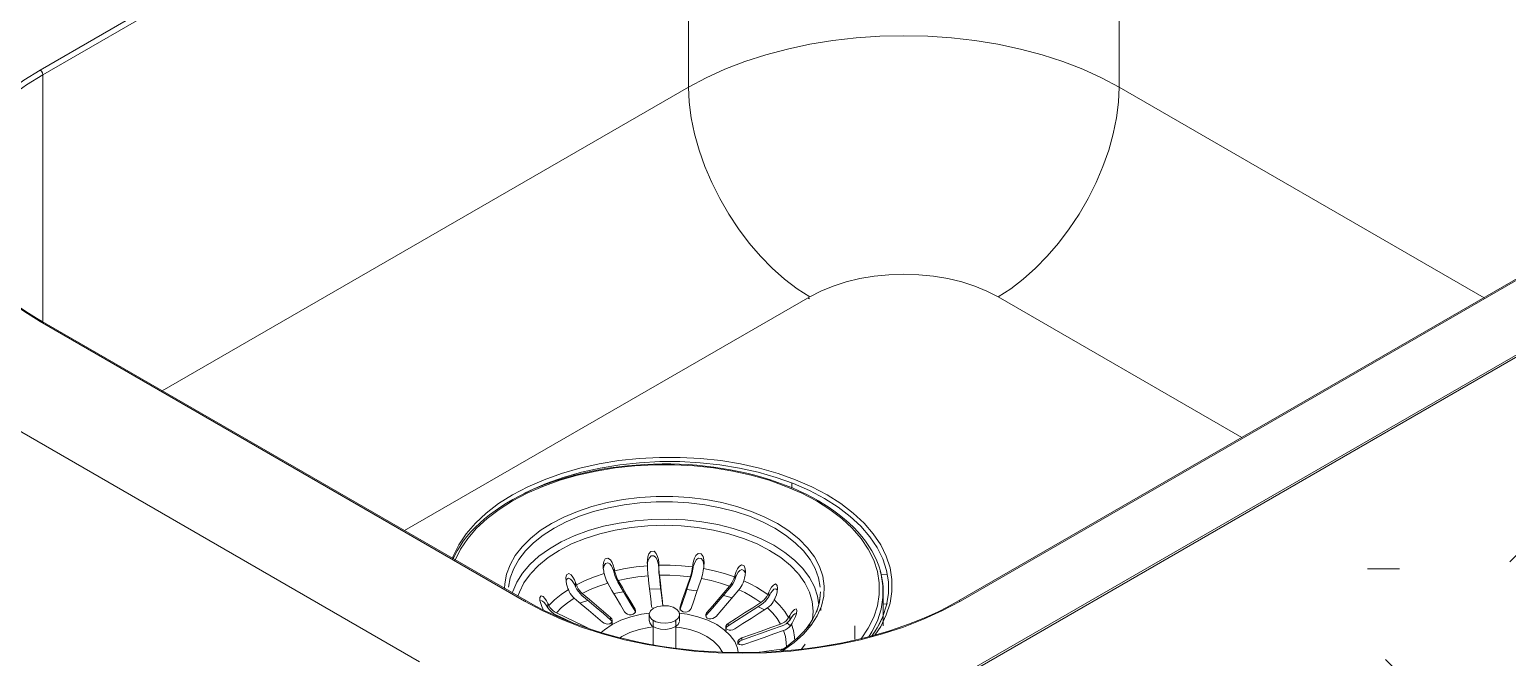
# Model space of a CAD drawing. Header units: millimetres. Extents: x 14944 to 21622, y -31 to 8273.
# Drawn here: x 16055.9 to 16444.2, y 3921.7 to 4086.8 of the extents above; entities that cross this region are included whole.
import ezdxf

# ---------------------------------------------------------------- set-up
doc = ezdxf.new("R2010")
doc.units = ezdxf.units.MM
doc.layers.add('A-GENM', color=13, linetype='Continuous', lineweight=9)
doc.layers.add('G-IMPT', color=8, linetype='Continuous', lineweight=9)

# ---------------------------------------------------------------- blocks, each defined once
blk = doc.blocks.new('FP_1-VISTA 3D BANCADA CHURRASQUEIRA')
at = {"layer": 'A-GENM'}
for p, q in [((16281.21, 3943.63), (16279.53, 3943.5)), ((16281.29, 3935.86), (16280.13, 3935.77))]:
    blk.add_line(p, q, dxfattribs=at)
blk = doc.blocks.new('CRT_MGN_COZ_Fogão a lenha completo - CRT_MGN_COZ_Fogão a lenha completo-5005769-VISTA 3D BANCADA CHURRASQUEIRA')
at = {"layer": 'A-GENM'}
h = blk.add_hatch(dxfattribs=at)
h.set_pattern_fill('FP_81', color=256, style=0, pattern_type=2)
h.set_pattern_definition([(0, (17118.54, 2478.45), (203.2, 29.329), [8.382, -144.018, 8.382, -144.018, -812.8]), (0, (17118.54, 2478.45), (203.2, 29.329), [-304.8, 8.382, -296.418, 8.382, -144.018, -355.6]), (0, (17118.54, 2478.45), (203.2, 29.329), [-762, 8.382, -93.218, 8.382, -245.618]), (135, (17194.74, 2493.115), (-116.2646, 57.60587), [5.927, -101.836, 5.927, -676.572]), (135, (17194.74, 2493.115), (-116.2646, 57.60587), [-113.69, -101.836, 5.927, -209.599, -359.21]), (135, (17194.74, 2493.115), (-116.2646, 57.60587), [-431.052, 5.927, -101.836, 5.927, -245.52]), (135, (17194.74, 2493.115), (-116.2646, 57.60587), [-544.742, -65.915, 5.927, -173.678]), (225, (17220.14, 2551.774), (-86.93524, -145.594), [5.927, -101.836, 5.927, -676.572]), (225, (17220.14, 2551.774), (-86.93524, -145.594), [-113.69, -101.836, 5.927, -209.599, -359.21]), (225, (17220.14, 2551.774), (-86.93524, -145.594), [-431.052, 5.927, -101.836, 5.927, -245.52]), (225, (17220.14, 2551.774), (-86.93524, -145.594), [-544.742, -65.915, 5.927, -173.678])])
h.paths.add_polyline_path([(15439.16, 3292.53), (17270.57, 4349.9), (16782.66, 4631.59), (16080.36, 4226.12), (16106.84, 4210.52), (16107.63, 4210.07), (16109.34, 4208.62), (16110.25, 4206.84), (16110.79, 4202.81), (16110.36, 4199.85), (16109.44, 4196.92), (16108.27, 4194.43), (16106.42, 4191.66), (16103.18, 4188.24), (16101.37, 4186.96), (16101.36, 4186.96), (16097.95, 4185.54), (16097.37, 4185.42), (16094.86, 4185.48), (16094.01, 4184.99), (16084.96, 4184.93), (16078.18, 4188.84), (16077.9, 4195.33), (16076.8, 4195.88), (16052.36, 4209.95), (15956.36, 4154.52), (15956.36, 4066.17), (15954.18, 4062.31), (15950.05, 4059.02), (15943.67, 4056.5), (15937.03, 4055.38), (15929.82, 4055.53), (15923.2, 4056.93), (15917.46, 4059.63), (15913.87, 4062.7), (15911.91, 4066.17), (15911.64, 4076.51), (15887.77, 4062.72), (15883.33, 4062.67), (15877.97, 4064.95), (15873.5, 4068.35), (15868.34, 4074.77), (15865.54, 4079.62), (15863.28, 4086.04), (15862.64, 4093.07), (15863.28, 4097.4), (15865.54, 4101.21), (15880.16, 4109.72), (15879.97, 4110.42), (14951.26, 3574.23), (15428.04, 3298.96)])
h.paths.add_polyline_path([(15932.77, 3716.04), (15923.02, 3716.59), (15913.64, 3718.23), (15907.4, 3720.07), (15903.66, 3721.47), (15899.62, 3723.34), (15891.41, 3727.96), (15689.06, 3844.98), (15684.27, 3849.06), (15683.15, 3850.26), (15681.17, 3852.82), (15679.36, 3856.09), (15678.31, 3859.07), (15677.95, 3861.04), (15677.71, 3863.87), (15678.05, 3867.08), (15679.18, 3870.68), (15679.87, 3872.25), (15681.52, 3874.92), (15683.62, 3877.48), (15686.14, 3879.91), (15689.86, 3882.69), (15698.1, 3887.59), (16254.61, 4208.7), (16258.55, 4210.39), (16262.76, 4211.84), (16267.19, 4213.05), (16276.57, 4214.7), (16286.33, 4215.25), (16296.08, 4214.7), (16305.46, 4213.05), (16311.75, 4211.2), (16314.11, 4210.39), (16318.05, 4208.7), (16322.39, 4206.39), (16530.04, 4086.31), (16532.96, 4084.03), (16535.48, 4081.6), (16537.58, 4079.04), (16539.85, 4074.95), (16540.43, 4073.62), (16541.15, 4070.82), (16541.31, 4067.08), (16540.79, 4063.19), (16539.69, 4059.95), (16539.24, 4059.04), (16537.58, 4056.37), (16534.41, 4052.77), (16532.96, 4051.38), (16527.64, 4047.58), (16525.61, 4046.35), (15964.49, 3722.59), (15957.44, 3719.82), (15954, 3718.81), (15950.06, 3717.85), (15942.53, 3716.59), (15937.68, 3716.18)])
h.paths.add_polyline_path([(15881.6, 4110.56), (15881.6, 4110.56), (15881.6, 4111.36)])
h.paths.add_polyline_path([(15890.11, 4115.4), (15911.54, 4127.48), (15912.54, 4126.87), (15913.16, 4127.25), (15913, 4128.03), (15911.44, 4128.59), (15890.11, 4116.27)])
h.paths.add_polyline_path([(16101.31, 4208.41), (16100.87, 4209.44), (16101.26, 4208.75), (16101.26, 4208.71)])
h.paths.add_polyline_path([(16100.63, 4209.65), (16100.63, 4209.68), (16100.61, 4209.66)])
h.paths.add_polyline_path([(16089.17, 4216.3), (16089.09, 4216.35), (16089.15, 4216.3)])
h = blk.add_hatch(dxfattribs=at)
h.set_pattern_fill('FP_79', color=256, style=0, pattern_type=2)
h.set_pattern_definition([(150, (16393.76, 3746.42), (191.58, 110.61), [158.135, -7.78]), (150, (16393.76, 3793.95), (191.58, 110.61), [158.135, -7.78]), (90, (16393.76, 3746.42), (143.684, 82.956), [47.53, -173.69]), (90, (16256.8, 3825.49), (143.68, 82.96), [47.53, -173.69]), (150, (16286, 3863.94), (191.58, 110.6), [158.135, -7.777, 75.18, -7.777]), (150, (16286, 3911.47), (191.58, 110.6), [158.135, -7.777, 75.18, -7.777]), (90, (16286, 3863.94), (215.53, 124.43), [47.53, -173.69]), (90, (16149.04, 3943), (215.53, 124.43), [47.53, -173.69]), (90, (16142.3, 3946.9), (215.53, 124.43), [47.53, -173.69]), (90, (16077.2, 3984.49), (215.53, 124.43), [47.53, -173.69]), (150, (16321.91, 3898.5), (191.58, 110.6), [158.135, -7.78]), (150, (16321.91, 3946.03), (191.58, 110.6), [158.135, -7.78]), (90, (16321.91, 3898.5), (143.68, 82.96), [47.53, -173.69]), (90, (16184.96, 3977.57), (143.68, 82.96), [47.53, -173.69]), (150, (16286, 3974.55), (191.58, 110.6), [158.135, -7.777, 75.18, -7.777]), (150, (16286, 4022.08), (191.58, 110.6), [158.135, -7.777, 75.18, -7.777]), (90, (16286, 3974.55), (215.53, 124.43), [47.53, -173.69]), (90, (16149.04, 4053.62), (215.53, 124.43), [47.53, -173.69]), (90, (16142.3, 4057.5), (215.53, 124.43), [47.53, -173.69]), (90, (16077.2, 4095.1), (215.53, 124.43), [47.53, -173.69])])
h.paths.add_polyline_path([(16185.81, 3964.77), (16191.83, 3967.36), (16196.26, 3968.84), (16201.32, 3970.17), (16206.78, 3971.3), (16217.15, 3972.45), (16226.02, 3972.53), (16234.72, 3971.83), (16242.68, 3970.52), (16250.85, 3968.3), (16256.21, 3966.28), (16256.21, 3967.57), (16248.42, 3970.1), (16242.66, 3971.46), (16237.38, 3972.34), (16232.05, 3972.93), (16221.44, 3973.21), (16210.89, 3972.36), (16200.88, 3970.42), (16192.14, 3967.62), (16187.85, 3965.8), (16186.06, 3964.9)])
for p, q in [((16526.74, 4047.01), (15968.13, 3724.49)), ((16256.21, 3966.26), (16256.21, 3967.57))]:
    blk.add_line(p, q, dxfattribs=at)
at = {"layer": 'G-IMPT'}
for p, q in [((16058.64, 4076.16), (16228.35, 4174.14)), ((16229.05, 4172.91), (16059.35, 4074.93)), ((16229.05, 4172.91), (16229.05, 4071.67)), ((16342.19, 4071.67), (16342.19, 4172.91)), ((16059.35, 4074.93), (16059.35, 4009.91)), ((16090.72, 3991.8), (16229.05, 4071.67)), ((16438.15, 4016.27), (16342.19, 4071.67)), ((16526.74, 4047.58), (15968.13, 3725.06)), ((15968.13, 3724.49), (16526.74, 4047.01)), ((16469.68, 4034.57), (16299.97, 3936.59)), ((16470.18, 4034.52), (16300.47, 3936.54)), ((16154.36, 3955.06), (16260.87, 4016.55)), ((16260.39, 4016.26), (16260.83, 4016.01)), ((16310.37, 4016.55), (16374.46, 3979.55)), ((16185.92, 3936.54), (16058.64, 4010.02)), ((16186.42, 3936.59), (16059.14, 4010.07)), ((16158.34, 3920.61), (16031.06, 3994.1)), ((16221.18, 3945.48), (16221.18, 3945.98)), ((16209.47, 3943.98), (16209.47, 3945.15)), ((16230.17, 3945.03), (16230.17, 3945.8)), ((16241.12, 3943.05), (16241.46, 3942.93)), ((16241.25, 3942.38), (16241.25, 3943.54)), ((16199.11, 3940.79), (16199.5, 3940.99)), ((16199.35, 3940.26), (16199.35, 3941.42)), ((16211.95, 3938.97), (16209.41, 3938.52)), ((16221.58, 3939.79), (16218.8, 3939.69)), ((16250.09, 3937.7), (16250.09, 3938.86)), ((16280.19, 3930), (16280.19, 3938.99)), ((16185.92, 3936.54), (16186.27, 3936.63)), ((16192.05, 3934.77), (16192.05, 3935.93)), ((16202.54, 3936.74), (16200.61, 3936.07)), ((16214.96, 3934.45), (16214.96, 3933.86)), ((16219.45, 3934.74), (16219.32, 3935.12)), ((16226.75, 3934.16), (16226.8, 3934.46)), ((16249.02, 3934.27), (16247.26, 3935.08)), ((16263.8, 3934.09), (16263.8, 3934.66)), ((16300.12, 3936.63), (16300.47, 3936.54)), ((16194, 3933.03), (16193.7, 3932.86)), ((16208.55, 3932.22), (16208.55, 3931.63)), ((16218.69, 3933.03), (16218.69, 3931.39)), ((16219.69, 3931.39), (16219.69, 3925.05)), ((16225.6, 3930.98), (16225.69, 3931.39)), ((16225.69, 3924.13), (16225.69, 3931.39)), ((16226.69, 3931.39), (16226.69, 3933.03)), ((16233.58, 3932.57), (16233.79, 3932.91)), ((16233.79, 3933.5), (16233.79, 3932.91)), ((16239.44, 3930.66), (16239.44, 3930.07)), ((16255.82, 3930.07), (16254.88, 3930.79)), ((16255.62, 3931.56), (16255.62, 3932.72)), ((16260.24, 3929.48), (16260.97, 3930.5)), ((16211.52, 3927.23), (16211, 3926.92)), ((16243.07, 3926.88), (16243.07, 3926.29)), ((16272.69, 3926.53), (16272.69, 3930)), ((16252.71, 3923.24), (16252.22, 3923.17)), ((16258.72, 3923.88), (16259.64, 3925.23))]:
    blk.add_line(p, q, dxfattribs=at)
for points in [[(16229.05, 4071.67, 0), (16233.66, 4074.13, 0), (16238.6, 4076.37, 0), (16243.82, 4078.39, 0), (16249.3, 4080.16, 0), (16255.01, 4081.68, 0), (16260.9, 4082.93, 0), (16266.95, 4083.92, 0), (16273.11, 4084.63, 0), (16279.34, 4085.05, 0), (16285.62, 4085.19, 0), (16291.9, 4085.05, 0), (16298.14, 4084.63, 0), (16304.3, 4083.92, 0), (16310.34, 4082.93, 0), (16316.24, 4081.68, 0), (16321.94, 4080.16, 0), (16327.42, 4078.39, 0), (16332.64, 4076.37, 0), (16337.58, 4074.13, 0), (16342.19, 4071.67, 0)], [(16058.64, 4010.02, 0), (16054.32, 4012.72, 0), (16050.38, 4015.6, 0), (16046.85, 4018.65, 0), (16043.74, 4021.86, 0), (16041.08, 4025.19, 0), (16038.88, 4028.64, 0), (16037.15, 4032.17, 0), (16035.91, 4035.77, 0), (16035.16, 4039.42, 0), (16034.92, 4043.09, 0), (16035.16, 4046.76, 0), (16035.91, 4050.4, 0), (16037.15, 4054.01, 0), (16038.88, 4057.54, 0), (16041.08, 4060.99, 0), (16043.74, 4064.32, 0), (16046.85, 4067.52, 0), (16050.38, 4070.58, 0), (16054.32, 4073.46, 0), (16058.64, 4076.16, 0)], [(16059.35, 4074.93, 0), (16055.08, 4072.27, 0), (16051.19, 4069.42, 0), (16047.7, 4066.41, 0), (16044.63, 4063.24, 0), (16042, 4059.95, 0), (16039.83, 4056.55, 0), (16038.13, 4053.06, 0), (16036.9, 4049.5, 0), (16036.16, 4045.9, 0), (16035.92, 4042.27, 0), (16036.16, 4038.65, 0), (16036.47, 4036.84, 0)], [(16059.35, 4074.93, 0), (16059.25, 4075.4, 0), (16058.99, 4075.84, 0), (16058.64, 4076.16, 0)], [(16260.87, 4016.55, 0), (16257.55, 4018.67, 0), (16254.26, 4021.18, 0), (16251.04, 4024.03, 0), (16247.93, 4027.2, 0), (16244.96, 4030.66, 0), (16242.17, 4034.37, 0), (16239.58, 4038.28, 0), (16237.23, 4042.36, 0), (16235.13, 4046.56, 0), (16233.32, 4050.83, 0), (16231.8, 4055.13, 0), (16230.61, 4059.41, 0), (16229.75, 4063.63, 0), (16229.23, 4067.73, 0), (16229.05, 4071.67, 0)], [(16310.37, 4016.55, 0), (16313.7, 4018.67, 0), (16316.99, 4021.18, 0), (16320.2, 4024.03, 0), (16323.31, 4027.2, 0), (16326.28, 4030.66, 0), (16329.07, 4034.37, 0), (16331.66, 4038.28, 0), (16334.02, 4042.36, 0), (16336.11, 4046.56, 0), (16337.93, 4050.83, 0), (16339.44, 4055.13, 0), (16340.63, 4059.41, 0), (16341.49, 4063.63, 0), (16342.02, 4067.73, 0), (16342.19, 4071.67, 0)], [(16035.92, 4042.27, 0), (16035.98, 4040.47, 0), (16036.16, 4038.67, 0), (16036.48, 4036.88, 0), (16036.91, 4035.09, 0), (16037.47, 4033.31, 0), (16038.16, 4031.55, 0), (16038.96, 4029.79, 0), (16039.89, 4028.06, 0), (16040.95, 4026.34, 0), (16042.12, 4024.65, 0), (16043.41, 4022.99, 0), (16044.81, 4021.35, 0), (16046.33, 4019.74, 0), (16047.96, 4018.17, 0), (16049.71, 4016.63, 0), (16051.56, 4015.13, 0), (16053.51, 4013.68, 0), (16055.57, 4012.27, 0), (16057.72, 4010.91, 0), (16059.14, 4010.07, 0)], [(16260.87, 4016.55, 0), (16263.8, 4018.06, 0), (16267, 4019.37, 0), (16270.43, 4020.47, 0), (16274.06, 4021.34, 0), (16277.83, 4021.97, 0), (16281.7, 4022.34, 0), (16285.62, 4022.47, 0), (16289.54, 4022.34, 0), (16293.41, 4021.97, 0), (16297.18, 4021.34, 0), (16300.81, 4020.47, 0), (16304.24, 4019.37, 0), (16307.44, 4018.06, 0), (16310.37, 4016.55, 0)], [(16059.25, 4009.97, 0), (16058.99, 4010.12, 0), (16058.64, 4010.02, 0)], [(16182.77, 3964.48, 0), (16186.76, 3966.58, 0), (16191.07, 3968.46, 0), (16195.66, 3970.1, 0), (16200.49, 3971.49, 0), (16205.53, 3972.62, 0), (16210.72, 3973.47, 0), (16216.03, 3974.04, 0), (16221.4, 3974.33, 0), (16226.8, 3974.33, 0), (16232.18, 3974.04, 0), (16237.49, 3973.47, 0), (16242.68, 3972.62, 0), (16247.71, 3971.49, 0), (16252.55, 3970.1, 0), (16257.14, 3968.46, 0), (16261.45, 3966.58, 0), (16265.44, 3964.48, 0), (16269.07, 3962.18, 0), (16272.33, 3959.69, 0), (16275.17, 3957.04, 0), (16277.58, 3954.25, 0), (16279.53, 3951.34, 0), (16281, 3948.35, 0), (16282, 3945.28, 0), (16282.49, 3942.18, 0), (16282.49, 3939.06, 0), (16282, 3935.96, 0), (16281, 3932.89, 0), (16279.53, 3929.89, 0), (16278.02, 3927.59, 0)], [(16277.24, 3927.37, 0), (16278.62, 3929.5, 0), (16280.08, 3932.45, 0), (16281.05, 3935.46, 0), (16281.54, 3938.51, 0), (16281.54, 3941.58, 0), (16281.05, 3944.63, 0), (16280.08, 3947.65, 0), (16278.62, 3950.6, 0), (16276.7, 3953.46, 0), (16274.34, 3956.2, 0), (16271.54, 3958.81, 0), (16268.34, 3961.26, 0), (16264.76, 3963.52, 0), (16260.84, 3965.59, 0), (16256.6, 3967.44, 0), (16252.08, 3969.05, 0), (16247.33, 3970.42, 0), (16242.38, 3971.52, 0), (16237.27, 3972.36, 0), (16232.05, 3972.93, 0), (16226.76, 3973.21, 0), (16221.45, 3973.21, 0), (16216.16, 3972.93, 0), (16210.94, 3972.36, 0), (16205.83, 3971.52, 0), (16200.88, 3970.42, 0), (16196.12, 3969.05, 0), (16191.61, 3967.44, 0), (16187.37, 3965.59, 0), (16185.77, 3964.79, 0)], [(16167.14, 3947.68, 0), (16167.49, 3948.45, 0), (16168.19, 3949.75, 0), (16168.97, 3951.02, 0), (16169.84, 3952.28, 0), (16170.79, 3953.51, 0), (16171.83, 3954.72, 0), (16172.95, 3955.9, 0), (16174.14, 3957.05, 0), (16175.41, 3958.17, 0), (16176.76, 3959.26, 0), (16178.17, 3960.31, 0), (16179.66, 3961.33, 0), (16181.22, 3962.31, 0), (16182.84, 3963.26, 0), (16184.52, 3964.16, 0), (16186.26, 3965.03, 0), (16188.06, 3965.85, 0), (16189.91, 3966.64, 0), (16191.81, 3967.37, 0), (16193.77, 3968.06, 0), (16195.76, 3968.71, 0), (16197.8, 3969.31, 0), (16199.88, 3969.86, 0), (16202, 3970.37, 0), (16204.14, 3970.82, 0), (16206.32, 3971.22, 0), (16208.52, 3971.57, 0), (16210.74, 3971.88, 0), (16212.99, 3972.13, 0), (16215.24, 3972.32, 0), (16217.51, 3972.47, 0), (16219.79, 3972.56, 0), (16222.07, 3972.6, 0), (16224.35, 3972.59, 0), (16226.64, 3972.53, 0), (16228.91, 3972.41, 0), (16231.17, 3972.24, 0), (16233.42, 3972.02, 0), (16235.66, 3971.74, 0), (16237.87, 3971.42, 0), (16240.06, 3971.04, 0), (16242.23, 3970.62, 0), (16244.36, 3970.14, 0), (16246.46, 3969.61, 0), (16248.52, 3969.04, 0), (16250.54, 3968.42, 0), (16252.51, 3967.75, 0), (16254.45, 3967.04, 0), (16256.33, 3966.28, 0), (16258.15, 3965.48, 0), (16259.93, 3964.64, 0), (16261.64, 3963.75, 0), (16263.14, 3962.92, 0)], [(16167.72, 3947.34, 0), (16169.12, 3950.17, 0), (16171, 3952.98, 0), (16173.33, 3955.68, 0), (16176.08, 3958.24, 0), (16179.22, 3960.64, 0), (16182.74, 3962.87, 0), (16186.59, 3964.9, 0), (16190.76, 3966.71, 0), (16195.2, 3968.3, 0), (16199.87, 3969.64, 0), (16204.73, 3970.73, 0), (16209.75, 3971.56, 0), (16214.88, 3972.11, 0), (16220.08, 3972.39, 0), (16225.3, 3972.39, 0), (16230.49, 3972.11, 0), (16235.62, 3971.56, 0), (16240.64, 3970.73, 0), (16245.51, 3969.64, 0), (16250.18, 3968.3, 0), (16254.62, 3966.71, 0), (16258.78, 3964.9, 0), (16262.64, 3962.87, 0)], [(16166.97, 3947.76, 0), (16167.2, 3948.35, 0), (16168.68, 3951.34, 0), (16170.63, 3954.25, 0), (16173.04, 3957.04, 0), (16175.88, 3959.69, 0), (16179.13, 3962.18, 0), (16182.77, 3964.48, 0)], [(16192.99, 3956.95, 0), (16196.26, 3958.65, 0), (16199.81, 3960.14, 0), (16203.62, 3961.41, 0), (16207.64, 3962.44, 0), (16211.82, 3963.22, 0), (16216.12, 3963.75, 0), (16220.49, 3964.02, 0), (16224.89, 3964.02, 0), (16229.26, 3963.75, 0), (16233.56, 3963.22, 0), (16237.74, 3962.44, 0), (16241.76, 3961.41, 0), (16245.56, 3960.14, 0), (16249.12, 3958.65, 0), (16252.39, 3956.95, 0)], [(16251.68, 3955.72, 0), (16248.49, 3957.38, 0), (16245.02, 3958.84, 0), (16241.3, 3960.08, 0), (16237.38, 3961.09, 0), (16233.3, 3961.85, 0), (16229.1, 3962.37, 0), (16224.83, 3962.62, 0), (16220.54, 3962.62, 0), (16216.27, 3962.37, 0), (16212.08, 3961.85, 0), (16208, 3961.09, 0), (16204.07, 3960.08, 0), (16200.36, 3958.84, 0), (16196.89, 3957.38, 0), (16193.7, 3955.72, 0)], [(16274.38, 3926.63, 0), (16276.26, 3929.44, 0), (16277.69, 3932.33, 0), (16278.65, 3935.3, 0), (16279.13, 3938.3, 0), (16279.13, 3941.31, 0), (16278.65, 3944.31, 0), (16277.69, 3947.27, 0), (16276.26, 3950.17, 0), (16274.37, 3952.98, 0), (16272.05, 3955.68, 0), (16269.3, 3958.24, 0), (16266.16, 3960.64, 0), (16262.64, 3962.87, 0)], [(16280.19, 3938.99, 0), (16280.14, 3940.36, 0), (16280, 3941.73, 0), (16279.76, 3943.1, 0), (16279.43, 3944.45, 0), (16279.01, 3945.8, 0), (16278.49, 3947.13, 0), (16277.88, 3948.45, 0), (16277.19, 3949.75, 0), (16276.4, 3951.02, 0), (16275.54, 3952.28, 0), (16274.58, 3953.51, 0), (16273.55, 3954.72, 0), (16272.43, 3955.9, 0), (16271.24, 3957.05, 0), (16269.96, 3958.17, 0), (16268.62, 3959.26, 0), (16267.2, 3960.31, 0), (16265.72, 3961.33, 0), (16264.16, 3962.31, 0), (16263.14, 3962.92, 0)], [(16182.68, 3938.69, 0), (16182.81, 3939.08, 0), (16183.87, 3941.54, 0), (16185.39, 3943.92, 0), (16187.34, 3946.2, 0), (16189.71, 3948.34, 0), (16192.46, 3950.31, 0), (16195.57, 3952.11, 0), (16199, 3953.7, 0), (16202.7, 3955.07, 0), (16206.64, 3956.2, 0), (16210.77, 3957.07, 0), (16215.04, 3957.68, 0), (16219.39, 3958.03, 0), (16223.79, 3958.09, 0), (16228.17, 3957.89, 0), (16232.49, 3957.41, 0), (16236.69, 3956.67, 0), (16240.73, 3955.66, 0), (16244.56, 3954.41, 0), (16248.13, 3952.93, 0), (16251.4, 3951.24, 0)], [(16180.69, 3939.82, 0), (16180.75, 3941.07, 0), (16181.21, 3943.6, 0), (16182.12, 3946.08, 0), (16183.48, 3948.49, 0), (16185.27, 3950.81, 0), (16187.46, 3953.01, 0), (16190.05, 3955.06, 0), (16192.99, 3956.95, 0)], [(16181.74, 3940.22, 0), (16182.19, 3942.69, 0), (16183.09, 3945.11, 0), (16184.41, 3947.47, 0), (16186.16, 3949.73, 0), (16188.3, 3951.88, 0), (16190.83, 3953.88, 0), (16193.7, 3955.72, 0)], [(16250.34, 3949.87, 0), (16247.07, 3951.56, 0), (16243.49, 3953.02, 0), (16239.65, 3954.25, 0), (16235.6, 3955.22, 0), (16231.39, 3955.92, 0), (16227.07, 3956.34, 0), (16222.69, 3956.48, 0), (16218.31, 3956.34, 0), (16213.99, 3955.92, 0), (16209.77, 3955.22, 0), (16205.72, 3954.25, 0), (16201.89, 3953.02, 0), (16198.31, 3951.56, 0), (16195.04, 3949.87, 0), (16192.12, 3947.98, 0), (16189.58, 3945.92, 0), (16187.55, 3943.8, 0)], [(16263.63, 3940.22, 0), (16263.18, 3942.69, 0), (16262.29, 3945.11, 0), (16260.97, 3947.47, 0), (16259.22, 3949.73, 0), (16257.07, 3951.88, 0), (16254.55, 3953.88, 0), (16251.68, 3955.72, 0)], [(16252.39, 3956.95, 0), (16255.42, 3954.99, 0), (16258.08, 3952.86, 0), (16260.31, 3950.58, 0), (16262.11, 3948.16, 0), (16263.45, 3945.65, 0), (16264.3, 3943.08, 0), (16264.67, 3940.46, 0), (16264.55, 3937.83, 0), (16263.94, 3935.23, 0), (16262.84, 3932.68, 0), (16261.27, 3930.22, 0), (16259.25, 3927.87, 0), (16256.8, 3925.66, 0), (16253.95, 3923.61, 0), (16253.62, 3923.4, 0)], [(16250.34, 3949.87, 0), (16253.26, 3947.98, 0), (16255.79, 3945.92, 0), (16257.83, 3943.8, 0)], [(16251.4, 3951.24, 0), (16254.34, 3949.35, 0), (16256.9, 3947.29, 0), (16259.07, 3945.08, 0), (16260.81, 3942.74, 0), (16262.1, 3940.32, 0), (16262.92, 3937.82, 0), (16263.26, 3935.59, 0)], [(16206.75, 3944.41, 0), (16206.63, 3945.24, 0), (16206.62, 3946.09, 0), (16206.75, 3946.92, 0), (16207.13, 3947.66, 0), (16207.86, 3947.86, 0), (16208.5, 3947.39, 0), (16208.94, 3946.71, 0), (16209.25, 3945.95, 0), (16209.47, 3945.15, 0)], [(16206.66, 3945.24, 0), (16206.82, 3945.9, 0), (16207.18, 3946.47, 0), (16207.8, 3946.64, 0), (16208.35, 3946.31, 0), (16208.76, 3945.79, 0), (16209.07, 3945.19, 0), (16209.3, 3944.55, 0)], [(16218.19, 3946.49, 0), (16218.2, 3947.33, 0), (16218.34, 3948.16, 0), (16218.62, 3948.96, 0), (16219.15, 3949.6, 0), (16219.96, 3949.65, 0), (16220.54, 3949.05, 0), (16220.89, 3948.29, 0), (16221.09, 3947.48, 0), (16221.18, 3946.65, 0)], [(16218.21, 3945.83, 0), (16218.2, 3946.16, 0), (16218.19, 3946.49, 0)], [(16218.21, 3946.16, 0), (16218.27, 3946.61, 0), (16218.44, 3947.29, 0), (16218.73, 3947.91, 0), (16219.22, 3948.4, 0), (16219.89, 3948.44, 0), (16220.42, 3948, 0), (16220.76, 3947.4, 0), (16220.98, 3946.75, 0), (16221.12, 3946.08, 0)], [(16221.18, 3945.48, 0), (16221.15, 3945.78, 0), (16221.12, 3946.08, 0)], [(16221.18, 3946.65, 0), (16221.19, 3946.31, 0), (16221.2, 3945.98, 0)], [(16221.2, 3945.98, 0), (16221.23, 3945.42, 0), (16221.26, 3944.85, 0), (16221.3, 3944.31, 0), (16221.34, 3943.81, 0), (16221.39, 3943.35, 0)], [(16230.09, 3945.53, 0), (16227.15, 3945.83, 0), (16224.18, 3945.98, 0), (16221.2, 3945.98, 0)], [(16230.09, 3945.53, 0), (16230.13, 3945.86, 0), (16230.17, 3946.19, 0)], [(16230.17, 3946.19, 0), (16230.32, 3947.01, 0), (16230.58, 3947.8, 0), (16230.98, 3948.53, 0), (16231.6, 3949.06, 0), (16232.38, 3948.94, 0), (16232.85, 3948.24, 0), (16233.06, 3947.42, 0), (16233.12, 3946.58, 0), (16233.07, 3945.74, 0)], [(16230.28, 3945.61, 0), (16230.47, 3946.27, 0), (16230.74, 3946.9, 0), (16231.12, 3947.46, 0), (16231.67, 3947.84, 0), (16232.32, 3947.74, 0), (16232.75, 3947.2, 0), (16232.99, 3946.55, 0), (16233.09, 3945.86, 0)], [(16241.25, 3943.54, 0), (16241.52, 3944.32, 0), (16241.87, 3945.05, 0), (16242.34, 3945.68, 0), (16242.97, 3946.09, 0), (16243.64, 3945.82, 0), (16243.93, 3945.04, 0), (16243.97, 3944.2, 0), (16243.89, 3943.36, 0), (16243.71, 3942.55, 0)], [(16187.46, 3943.7, 0), (16185.78, 3941.37, 0), (16184.57, 3938.93, 0), (16184.18, 3937.81, 0)], [(16197.23, 3940.2, 0), (16196.99, 3940.99, 0), (16196.84, 3941.82, 0), (16196.8, 3942.66, 0), (16196.99, 3943.46, 0), (16197.56, 3943.79, 0), (16198.16, 3943.45, 0), (16198.65, 3942.86, 0), (16199.04, 3942.17, 0), (16199.35, 3941.42, 0)], [(16196.85, 3941.83, 0), (16197.02, 3942.28, 0), (16197.5, 3942.56, 0), (16198.01, 3942.34, 0), (16198.45, 3941.9, 0), (16198.81, 3941.37, 0), (16199.11, 3940.79, 0)], [(16206.88, 3943.77, 0), (16204.3, 3942.91, 0), (16201.86, 3941.92, 0), (16199.57, 3940.81, 0)], [(16206.88, 3943.77, 0), (16206.81, 3944.09, 0), (16206.75, 3944.41, 0)], [(16207.8, 3941.25, 0), (16207.57, 3941.68, 0), (16207.36, 3942.15, 0), (16207.17, 3942.67, 0), (16207.01, 3943.22, 0), (16206.88, 3943.77, 0)], [(16209.47, 3943.98, 0), (16209.39, 3944.27, 0), (16209.3, 3944.55, 0)], [(16209.47, 3945.15, 0), (16209.53, 3944.82, 0), (16209.6, 3944.5, 0)], [(16210.45, 3941.51, 0), (16210.16, 3942.05, 0), (16209.9, 3942.65, 0), (16209.66, 3943.3, 0), (16209.47, 3943.98, 0)], [(16218.21, 3945.83, 0), (16215.28, 3945.53, 0), (16212.4, 3945.09, 0), (16209.6, 3944.5, 0)], [(16209.6, 3944.5, 0), (16209.73, 3943.95, 0), (16209.89, 3943.41, 0), (16210.08, 3942.89, 0), (16210.29, 3942.41, 0), (16210.52, 3941.98, 0)], [(16218.4, 3943.2, 0), (16215.72, 3942.92, 0), (16213.08, 3942.52, 0), (16210.52, 3941.98, 0)], [(16218.4, 3943.2, 0), (16218.36, 3943.66, 0), (16218.31, 3944.16, 0), (16218.27, 3944.7, 0), (16218.24, 3945.26, 0), (16218.21, 3945.83, 0)], [(16219.32, 3935.12, 0), (16219.09, 3937.14, 0), (16218.86, 3939.16, 0), (16218.63, 3941.18, 0), (16218.4, 3943.2, 0)], [(16221.38, 3942.89, 0), (16221.32, 3943.46, 0), (16221.26, 3944.1, 0), (16221.22, 3944.78, 0), (16221.18, 3945.48, 0)], [(16221.38, 3942.89, 0), (16221.61, 3940.84, 0), (16221.84, 3938.79, 0), (16222.08, 3936.74, 0), (16222.24, 3935.31, 0)], [(16221.39, 3943.35, 0), (16221.62, 3941.33, 0), (16221.85, 3939.31, 0), (16222.08, 3937.29, 0), (16222.3, 3935.33, 0)], [(16229.53, 3942.94, 0), (16226.84, 3943.21, 0), (16224.12, 3943.35, 0), (16221.39, 3943.35, 0)], [(16226.8, 3935.05, 0), (16227.48, 3937.02, 0), (16228.17, 3938.99, 0), (16228.85, 3940.97, 0), (16229.53, 3942.94, 0)], [(16226.8, 3934.46, 0), (16227.5, 3936.46, 0), (16228.19, 3938.47, 0), (16228.88, 3940.47, 0), (16229.57, 3942.47, 0)], [(16229.53, 3942.94, 0), (16229.67, 3943.39, 0), (16229.8, 3943.88, 0), (16229.91, 3944.42, 0), (16230.01, 3944.97, 0), (16230.09, 3945.53, 0)], [(16230.17, 3945.03, 0), (16230.05, 3944.33, 0), (16229.9, 3943.66, 0), (16229.74, 3943.03, 0), (16229.57, 3942.47, 0)], [(16232.42, 3942.49, 0), (16231.74, 3940.52, 0), (16231.06, 3938.54, 0), (16230.38, 3936.57, 0), (16229.7, 3934.6, 0)], [(16230.28, 3945.61, 0), (16230.22, 3945.32, 0), (16230.17, 3945.03, 0)], [(16232.99, 3945.08, 0), (16232.91, 3944.52, 0), (16232.81, 3943.97, 0), (16232.69, 3943.44, 0), (16232.56, 3942.94, 0), (16232.42, 3942.49, 0)], [(16239.83, 3940.5, 0), (16237.46, 3941.29, 0), (16234.99, 3941.95, 0), (16232.42, 3942.49, 0)], [(16233.07, 3945.74, 0), (16233.03, 3945.41, 0), (16232.99, 3945.08, 0)], [(16241.07, 3942.91, 0), (16238.49, 3943.77, 0), (16235.79, 3944.5, 0), (16232.99, 3945.08, 0)], [(16239.83, 3940.5, 0), (16240.13, 3940.9, 0), (16240.42, 3941.35, 0), (16240.68, 3941.85, 0), (16240.9, 3942.37, 0), (16241.07, 3942.91, 0)], [(16241.25, 3942.38, 0), (16240.98, 3941.72, 0), (16240.66, 3941.09, 0), (16240.3, 3940.52, 0), (16239.92, 3940.02, 0)], [(16241.07, 3942.91, 0), (16241.16, 3943.22, 0), (16241.25, 3943.54, 0)], [(16241.46, 3942.93, 0), (16241.35, 3942.66, 0), (16241.25, 3942.38, 0)], [(16241.46, 3942.93, 0), (16241.73, 3943.54, 0), (16242.07, 3944.11, 0), (16242.5, 3944.58, 0), (16243.04, 3944.86, 0), (16243.59, 3944.63, 0), (16243.88, 3944.02, 0)], [(16243.71, 3942.55, 0), (16243.62, 3942.23, 0), (16243.53, 3941.91, 0)], [(16257.92, 3943.7, 0), (16259.59, 3941.37, 0), (16260.81, 3938.93, 0), (16261.54, 3936.44, 0), (16261.79, 3933.91, 0), (16261.59, 3931.63, 0)], [(16279.41, 3944.41, 0), (16279.64, 3943.57, 0), (16280.13, 3940.52, 0), (16280.13, 3937.45, 0), (16279.64, 3934.4, 0), (16278.66, 3931.39, 0), (16277.21, 3928.44, 0), (16276.4, 3927.14, 0)], [(16197.45, 3939.59, 0), (16195.54, 3938.27, 0), (16193.83, 3936.86, 0), (16192.34, 3935.37, 0)], [(16197.45, 3939.59, 0), (16197.34, 3939.89, 0), (16197.23, 3940.2, 0)], [(16198.99, 3937.32, 0), (16198.61, 3937.68, 0), (16198.25, 3938.11, 0), (16197.94, 3938.57, 0), (16197.67, 3939.07, 0), (16197.45, 3939.59, 0)], [(16199.35, 3940.26, 0), (16199.23, 3940.53, 0), (16199.11, 3940.79, 0)], [(16199.35, 3941.42, 0), (16199.46, 3941.12, 0), (16199.57, 3940.81, 0)], [(16200.99, 3938.05, 0), (16200.52, 3938.51, 0), (16200.08, 3939.04, 0), (16199.68, 3939.63, 0), (16199.35, 3940.26, 0)], [(16199.57, 3940.81, 0), (16199.79, 3940.3, 0), (16200.06, 3939.8, 0), (16200.37, 3939.33, 0), (16200.73, 3938.91, 0), (16201.11, 3938.54, 0)], [(16207.8, 3941.25, 0), (16205.44, 3940.46, 0), (16203.2, 3939.55, 0), (16201.11, 3938.54, 0)], [(16201.11, 3938.54, 0), (16202.97, 3936.96, 0), (16204.83, 3935.38, 0), (16206.69, 3933.8, 0), (16208.55, 3932.22, 0)], [(16212.24, 3933.72, 0), (16211.13, 3935.6, 0), (16210.02, 3937.48, 0), (16208.91, 3939.37, 0), (16207.8, 3941.25, 0)], [(16210.45, 3941.51, 0), (16211.58, 3939.6, 0), (16212.7, 3937.68, 0), (16213.83, 3935.77, 0), (16214.96, 3933.86, 0)], [(16210.52, 3941.98, 0), (16211.63, 3940.1, 0), (16212.74, 3938.21, 0), (16213.85, 3936.33, 0), (16214.96, 3934.45, 0)], [(16231.31, 3939.27, 0), (16230.41, 3939.37, 0), (16228.56, 3939.55, 0)], [(16233.79, 3933.5, 0), (16235.3, 3935.25, 0), (16236.81, 3937, 0), (16238.32, 3938.75, 0), (16239.83, 3940.5, 0)], [(16233.79, 3932.91, 0), (16235.32, 3934.69, 0), (16236.85, 3936.46, 0), (16238.39, 3938.24, 0), (16239.92, 3940.02, 0)], [(16242.28, 3939.51, 0), (16240.77, 3937.76, 0), (16239.27, 3936, 0), (16237.76, 3934.25, 0), (16236.25, 3932.5, 0)], [(16243.53, 3941.91, 0), (16243.35, 3941.38, 0), (16243.14, 3940.86, 0), (16242.88, 3940.36, 0), (16242.59, 3939.91, 0), (16242.28, 3939.51, 0)], [(16245.35, 3937.95, 0), (16243.86, 3938.76, 0), (16242.28, 3939.51, 0)], [(16246.89, 3940.21, 0), (16245.26, 3941.1, 0), (16243.53, 3941.91, 0)], [(16249.84, 3938.27, 0), (16248.42, 3939.27, 0), (16246.89, 3940.21, 0)], [(16248.06, 3936.17, 0), (16248.5, 3936.5, 0), (16248.91, 3936.88, 0), (16249.27, 3937.31, 0), (16249.59, 3937.78, 0), (16249.84, 3938.27, 0)], [(16250.09, 3938.86, 0), (16249.96, 3938.57, 0), (16249.84, 3938.27, 0)], [(16251.81, 3937.44, 0), (16252.1, 3938.21, 0), (16252.32, 3939.01, 0), (16252.44, 3939.85, 0), (16252.36, 3940.67, 0), (16251.9, 3941.05, 0), (16251.34, 3940.76, 0), (16250.85, 3940.23, 0), (16250.44, 3939.58, 0), (16250.09, 3938.86, 0)], [(16250.36, 3938.2, 0), (16250.23, 3937.95, 0), (16250.09, 3937.7, 0)], [(16252.34, 3939.49, 0), (16251.95, 3939.81, 0), (16251.48, 3939.64, 0), (16251.06, 3939.24, 0), (16250.69, 3938.75, 0), (16250.36, 3938.2, 0)], [(16263.69, 3938.99, 0), (16263.66, 3938.09, 0), (16263.56, 3937.19, 0), (16263.41, 3936.29, 0), (16263.19, 3935.39, 0), (16262.91, 3934.5, 0), (16262.56, 3933.61, 0), (16262.16, 3932.73, 0), (16261.69, 3931.86, 0), (16261.16, 3930.99, 0), (16260.57, 3930.13, 0), (16259.91, 3929.29, 0), (16259.2, 3928.46, 0), (16258.43, 3927.64, 0), (16257.6, 3926.84, 0), (16256.71, 3926.06, 0), (16255.76, 3925.29, 0), (16254.77, 3924.55, 0), (16253.71, 3923.83, 0), (16252.94, 3923.34, 0)], [(16300.47, 3936.54, 0), (16295.8, 3934.04, 0), (16290.81, 3931.77, 0), (16285.52, 3929.73, 0), (16279.97, 3927.94, 0), (16274.19, 3926.4, 0), (16268.22, 3925.13, 0), (16262.1, 3924.13, 0), (16255.87, 3923.41, 0), (16249.55, 3922.98, 0), (16243.19, 3922.84, 0), (16236.84, 3922.98, 0), (16230.52, 3923.41, 0), (16224.29, 3924.13, 0), (16218.16, 3925.13, 0), (16212.2, 3926.4, 0), (16206.42, 3927.94, 0), (16200.87, 3929.73, 0), (16195.58, 3931.77, 0), (16190.59, 3934.04, 0), (16185.92, 3936.54, 0)], [(16186.42, 3936.59, 0), (16188.73, 3935.31, 0), (16191.12, 3934.08, 0), (16193.6, 3932.91, 0), (16196.16, 3931.8, 0), (16198.8, 3930.74, 0), (16201.51, 3929.75, 0), (16204.28, 3928.82, 0), (16207.12, 3927.96, 0), (16210.02, 3927.16, 0), (16212.97, 3926.43, 0), (16215.97, 3925.76, 0), (16219.02, 3925.17, 0), (16222.1, 3924.65, 0), (16225.22, 3924.2, 0), (16228.37, 3923.82, 0), (16231.54, 3923.51, 0), (16234.73, 3923.28, 0), (16237.94, 3923.12, 0), (16241.15, 3923.04, 0), (16244.37, 3923.03, 0), (16247.58, 3923.09, 0), (16250.79, 3923.23, 0), (16253.99, 3923.44, 0), (16257.16, 3923.73, 0), (16260.32, 3924.09, 0), (16263.45, 3924.52, 0), (16266.54, 3925.02, 0), (16269.6, 3925.6, 0), (16272.61, 3926.24, 0), (16275.58, 3926.95, 0), (16278.49, 3927.73, 0), (16281.35, 3928.58, 0), (16284.14, 3929.49, 0), (16286.87, 3930.47, 0), (16289.52, 3931.51, 0), (16292.11, 3932.6, 0), (16294.61, 3933.76, 0), (16297.03, 3934.97, 0), (16299.36, 3936.24, 0), (16299.97, 3936.59, 0)], [(16190.79, 3934.36, 0), (16190.45, 3935.09, 0), (16190.17, 3935.88, 0), (16189.97, 3936.7, 0), (16189.94, 3937.51, 0), (16190.28, 3937.93, 0), (16190.79, 3937.71, 0), (16191.26, 3937.22, 0), (16191.68, 3936.61, 0), (16192.05, 3935.93, 0)], [(16190.24, 3936.69, 0), (16190.66, 3936.56, 0), (16191.05, 3936.21, 0), (16191.42, 3935.76, 0), (16191.76, 3935.24, 0)], [(16192.05, 3934.77, 0), (16191.9, 3935.01, 0), (16191.76, 3935.24, 0)], [(16192.05, 3935.93, 0), (16192.19, 3935.65, 0), (16192.34, 3935.37, 0)], [(16194.16, 3932.94, 0), (16193.55, 3933.29, 0), (16192.98, 3933.72, 0), (16192.48, 3934.22, 0), (16192.05, 3934.77, 0)], [(16192.34, 3935.37, 0), (16192.61, 3934.9, 0), (16192.96, 3934.47, 0), (16193.36, 3934.07, 0), (16193.81, 3933.73, 0), (16194.3, 3933.46, 0)], [(16198.99, 3937.32, 0), (16197.24, 3936.11, 0), (16195.67, 3934.82, 0), (16194.3, 3933.46, 0)], [(16206.42, 3931, 0), (16204.57, 3932.58, 0), (16202.71, 3934.16, 0), (16200.85, 3935.74, 0), (16198.99, 3937.32, 0)], [(16200.99, 3938.05, 0), (16202.88, 3936.45, 0), (16204.77, 3934.84, 0), (16206.66, 3933.24, 0), (16208.55, 3931.63, 0)], [(16214.96, 3934.45, 0), (16215.1, 3934.06, 0), (16215.05, 3933.67, 0), (16214.84, 3933.33, 0), (16214.47, 3933.08, 0), (16213.99, 3932.95, 0), (16213.46, 3932.96, 0), (16212.96, 3933.11, 0), (16212.54, 3933.37, 0), (16212.24, 3933.72, 0)], [(16219.86, 3934.66, 0), (16219.06, 3934, 0), (16218.7, 3933.23, 0), (16218.82, 3932.43, 0), (16219.41, 3931.7, 0), (16220.39, 3931.13, 0), (16221.65, 3930.79, 0), (16223.04, 3930.72, 0), (16224.38, 3930.93, 0), (16225.52, 3931.39, 0)], [(16225.52, 3931.39, 0), (16226.31, 3932.05, 0), (16226.67, 3932.82, 0), (16226.55, 3933.62, 0), (16225.96, 3934.35, 0), (16224.98, 3934.92, 0), (16223.72, 3935.26, 0), (16222.34, 3935.33, 0), (16221, 3935.12, 0), (16219.86, 3934.66, 0)], [(16229.7, 3934.6, 0), (16229.49, 3934.23, 0), (16229.12, 3933.93, 0), (16228.65, 3933.73, 0), (16228.13, 3933.66, 0), (16227.62, 3933.74, 0), (16227.19, 3933.96, 0), (16226.89, 3934.27, 0), (16226.76, 3934.65, 0), (16226.8, 3935.05, 0)], [(16240.5, 3937.44, 0), (16238.89, 3937.87, 0), (16238.2, 3938.04, 0)], [(16248.06, 3936.17, 0), (16245.9, 3934.79, 0), (16243.75, 3933.42, 0), (16241.59, 3932.04, 0), (16239.44, 3930.66, 0)], [(16248.19, 3935.67, 0), (16246, 3934.27, 0), (16243.81, 3932.87, 0), (16241.63, 3931.47, 0), (16239.44, 3930.07, 0)], [(16241.16, 3929.24, 0), (16243.31, 3930.62, 0), (16245.47, 3932, 0), (16247.62, 3933.38, 0), (16249.78, 3934.75, 0)], [(16245.35, 3937.95, 0), (16246.75, 3937.08, 0), (16248.06, 3936.17, 0)], [(16250.09, 3937.7, 0), (16249.71, 3937.11, 0), (16249.25, 3936.56, 0), (16248.74, 3936.08, 0), (16248.19, 3935.67, 0)], [(16251.56, 3936.85, 0), (16251.31, 3936.36, 0), (16251, 3935.89, 0), (16250.63, 3935.46, 0), (16250.22, 3935.08, 0), (16249.78, 3934.75, 0)], [(16249.78, 3934.75, 0), (16251.14, 3933.39, 0), (16252.29, 3931.96, 0), (16253.23, 3930.48, 0)], [(16251.56, 3936.85, 0), (16251.68, 3937.15, 0), (16251.81, 3937.44, 0)], [(16255.33, 3932.19, 0), (16254.31, 3933.8, 0), (16253.05, 3935.36, 0), (16251.56, 3936.85, 0)], [(16256.4, 3931.05, 0), (16256.77, 3931.75, 0), (16257.1, 3932.5, 0), (16257.37, 3933.29, 0), (16257.51, 3934.1, 0), (16257.3, 3934.55, 0), (16256.87, 3934.37, 0), (16256.43, 3933.92, 0), (16256.02, 3933.36, 0), (16255.62, 3932.72, 0)], [(16262.64, 3933.66, 0), (16263.18, 3935.28, 0), (16263.63, 3937.75, 0)], [(16194.16, 3932.94, 0), (16196.58, 3931.77, 0), (16198.59, 3930.81, 0)], [(16194.3, 3933.46, 0), (16196.69, 3932.31, 0), (16199.07, 3931.16, 0), (16201.45, 3930.01, 0), (16203.15, 3929.2, 0)], [(16206.11, 3928.26, 0), (16206.98, 3929.01, 0), (16208.96, 3930.35, 0), (16211.27, 3931.49, 0), (16213.87, 3932.41, 0), (16216.69, 3933.08, 0), (16218.76, 3933.4, 0)], [(16208.55, 3932.22, 0), (16208.84, 3931.88, 0), (16208.98, 3931.5, 0), (16208.94, 3931.13, 0), (16208.72, 3930.82, 0), (16208.34, 3930.6, 0), (16207.86, 3930.51, 0), (16207.34, 3930.56, 0), (16206.85, 3930.73, 0), (16206.42, 3931, 0)], [(16208.55, 3931.63, 0), (16208.84, 3931.29, 0), (16208.98, 3930.91, 0), (16208.94, 3930.55, 0), (16208.72, 3930.23, 0), (16208.4, 3930.04, 0)], [(16218.7, 3931.59, 0), (16218.82, 3930.79, 0), (16219.41, 3930.07, 0), (16220.39, 3929.5, 0), (16221.65, 3929.16, 0), (16223.04, 3929.09, 0), (16224.38, 3929.3, 0), (16225.52, 3929.76, 0)], [(16226.67, 3931.19, 0), (16226.31, 3930.42, 0), (16225.52, 3929.76, 0)], [(16226.6, 3933.4, 0), (16228.69, 3933.08, 0), (16231.5, 3932.41, 0), (16234.1, 3931.49, 0), (16236.42, 3930.35, 0)], [(16236.25, 3932.5, 0), (16235.89, 3932.19, 0), (16235.42, 3931.98, 0), (16234.9, 3931.88, 0), (16234.39, 3931.92, 0), (16233.96, 3932.09, 0), (16233.66, 3932.38, 0), (16233.53, 3932.74, 0), (16233.57, 3933.13, 0), (16233.79, 3933.5, 0)], [(16239.44, 3930.66, 0), (16239.08, 3930.35, 0), (16238.85, 3929.99, 0), (16238.81, 3929.62, 0), (16238.94, 3929.29, 0), (16239.24, 3929.04, 0), (16239.67, 3928.91, 0), (16240.18, 3928.9, 0), (16240.69, 3929.02, 0), (16241.16, 3929.24, 0)], [(16253.23, 3930.48, 0), (16250.69, 3929.58, 0), (16248.15, 3928.68, 0), (16245.61, 3927.78, 0), (16243.07, 3926.88, 0)], [(16253.23, 3930.48, 0), (16253.75, 3930.71, 0), (16254.23, 3931, 0), (16254.66, 3931.35, 0), (16255.03, 3931.75, 0), (16255.33, 3932.19, 0)], [(16255.62, 3931.56, 0), (16255.17, 3931.05, 0), (16254.64, 3930.6, 0), (16254.04, 3930.23, 0), (16253.38, 3929.95, 0)], [(16256.1, 3930.51, 0), (16255.81, 3930.08, 0), (16255.44, 3929.68, 0), (16255.01, 3929.33, 0), (16254.53, 3929.03, 0), (16254, 3928.81, 0)], [(16255.62, 3932.72, 0), (16255.48, 3932.45, 0), (16255.33, 3932.19, 0)], [(16255.94, 3932, 0), (16255.79, 3931.78, 0), (16255.62, 3931.56, 0)], [(16257.34, 3933.3, 0), (16256.99, 3933.21, 0), (16256.63, 3932.9, 0), (16256.27, 3932.48, 0), (16255.94, 3932, 0)], [(16256.1, 3930.51, 0), (16256.25, 3930.78, 0), (16256.4, 3931.05, 0)], [(16256.91, 3926.53, 0), (16256.88, 3927.1, 0), (16256.62, 3928.82, 0), (16256.1, 3930.51, 0)], [(16280.16, 3932.67, 0), (16279.62, 3931.41, 0), (16278.99, 3930.17, 0), (16278.28, 3928.94, 0), (16277.47, 3927.73, 0), (16277.22, 3927.38, 0)], [(16219.71, 3929.74, 0), (16218.6, 3929.59, 0), (16216.01, 3929.05, 0), (16213.63, 3928.25, 0), (16211.52, 3927.23, 0)], [(16237.95, 3923.14, 0), (16237.01, 3924.63, 0), (16235.63, 3926.01, 0), (16233.86, 3927.23, 0), (16231.75, 3928.25, 0), (16229.37, 3929.05, 0), (16226.78, 3929.59, 0), (16225.7, 3929.73, 0)], [(16242.08, 3923.03, 0), (16241.87, 3924.17, 0), (16241.16, 3925.88, 0), (16239.99, 3927.51, 0), (16238.4, 3929.01, 0), (16236.42, 3930.35, 0)], [(16239.44, 3930.07, 0), (16239.08, 3929.76, 0), (16238.85, 3929.41, 0), (16238.81, 3929.04, 0), (16238.94, 3928.7, 0)], [(16243.07, 3926.88, 0), (16242.6, 3926.66, 0), (16242.23, 3926.36, 0), (16242.01, 3926.02, 0), (16241.96, 3925.68, 0), (16242.1, 3925.38, 0), (16242.4, 3925.17, 0), (16242.83, 3925.07, 0), (16243.33, 3925.08, 0), (16243.84, 3925.21, 0)], [(16253.38, 3929.95, 0), (16250.81, 3929.04, 0), (16248.23, 3928.12, 0), (16245.65, 3927.21, 0), (16243.07, 3926.29, 0)], [(16243.84, 3925.21, 0), (16246.38, 3926.11, 0), (16248.92, 3927.01, 0), (16251.46, 3927.91, 0), (16254, 3928.81, 0)], [(16254, 3928.81, 0), (16254.47, 3927.26, 0), (16254.71, 3925.69, 0), (16254.73, 3924.45, 0)], [(16243.07, 3926.29, 0), (16242.6, 3926.07, 0), (16242.23, 3925.77, 0), (16242.01, 3925.43, 0), (16241.96, 3925.17, 0)], [(16254.13, 3924.03, 0), (16252.1, 3923.74, 0), (16249.48, 3923.36, 0), (16247.45, 3923.07, 0)]]:
    blk.add_polyline3d(points, dxfattribs=at)
at = {"layer": 'A-GENM'}
blk.add_blockref('FP_1-VISTA 3D BANCADA CHURRASQUEIRA', (0, 0), dxfattribs=at)

msp = doc.modelspace()

# ---------------------------------------------------------------- block references
at = {"layer": 'A-GENM'}
msp.add_blockref('CRT_MGN_COZ_Fogão a lenha completo - CRT_MGN_COZ_Fogão a lenha completo-5005769-VISTA 3D BANCADA CHURRASQUEIRA', (0, 0), dxfattribs=at)

doc.saveas('drawing.dxf')
